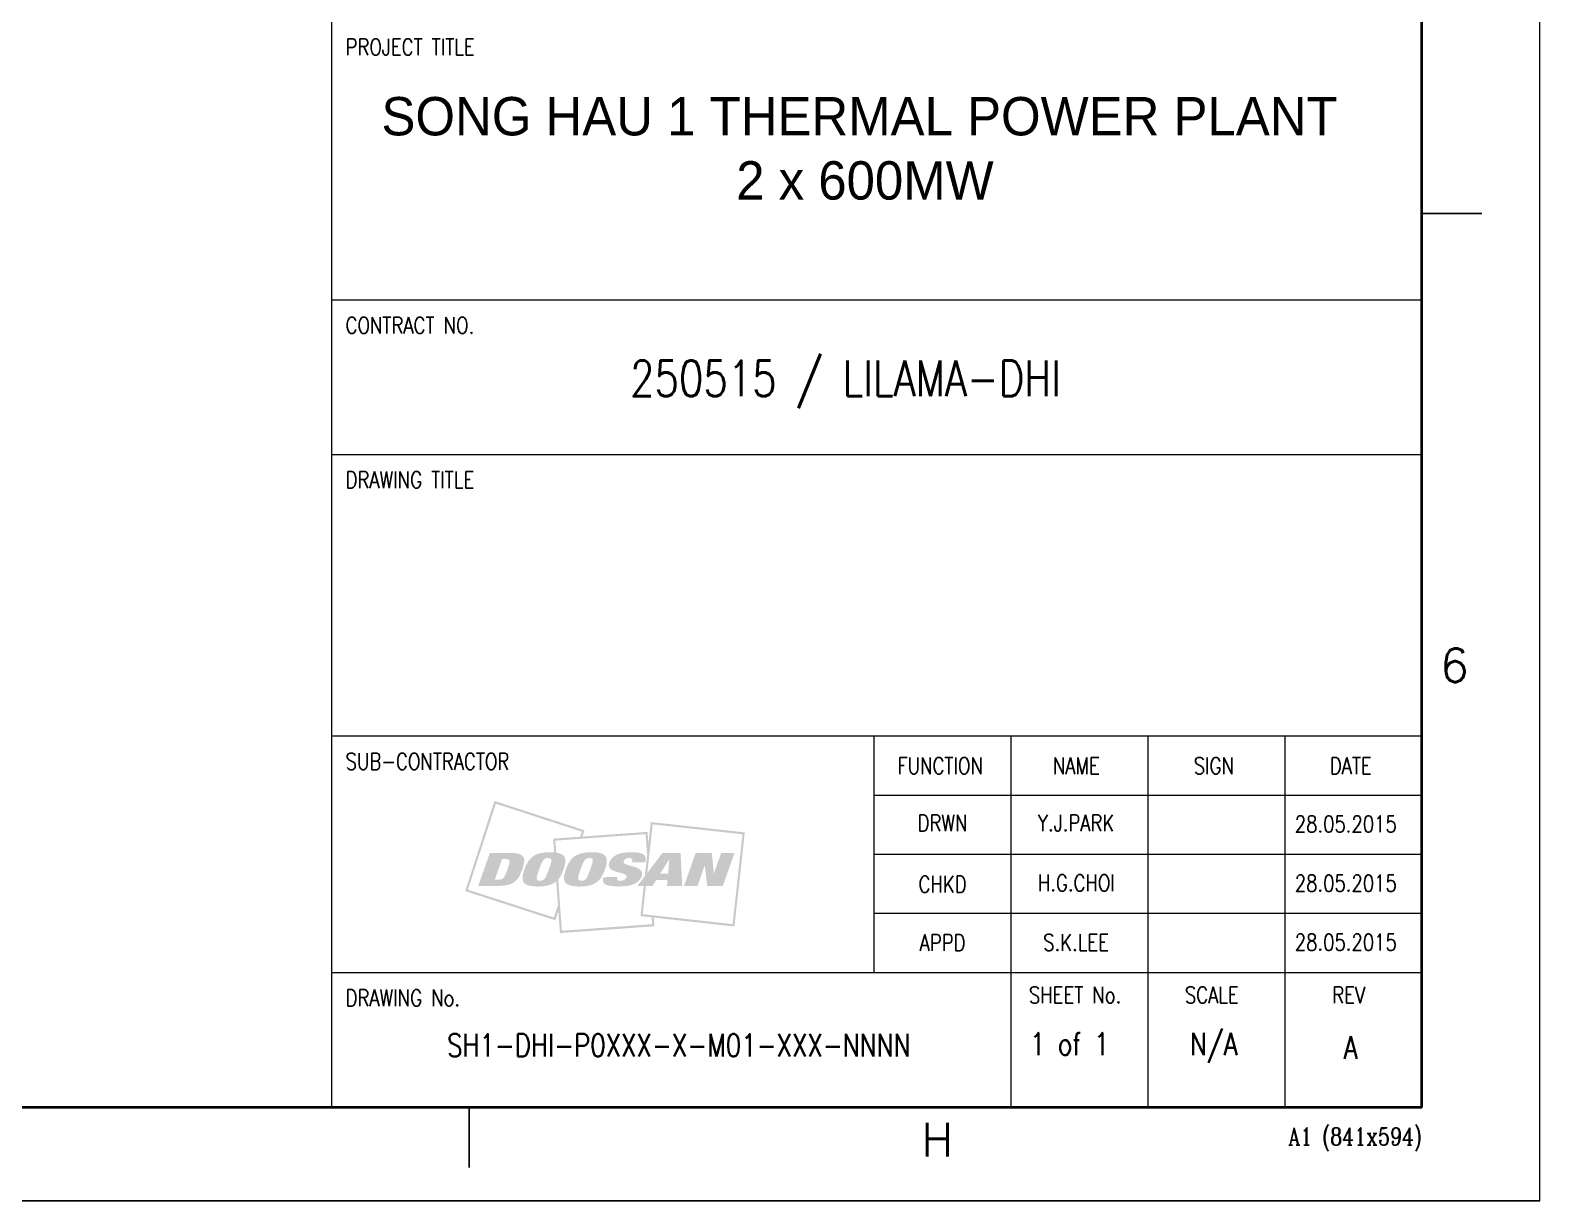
# Model space of a CAD drawing. Header units: millimetres. Extents: x 0 to 841, y 0 to 594.
# Drawn here: x 679.6 to 841, y 0 to 125.1 of the extents above; entities that cross this region are included whole.
import ezdxf
from ezdxf.enums import TextEntityAlignment as Align

# ---------------------------------------------------------------- set-up
doc = ezdxf.new("R2010")
doc.units = ezdxf.units.MM
for name, color, linetype in [('_TITLE BLOCK', 7, 'Continuous'), ('BORDER', 7, 'Continuous'), ('FRAME2', 8, 'Continuous'), ('타이틀', 7, 'Continuous')]:
    doc.layers.add(name, color=color, linetype=linetype)
doc.layers.add('PROJECT-TEXT', color=7, linetype='Continuous', lineweight=50)
doc.styles.add('arial', font='arial.ttf')
doc.styles.add('CG', font='romans.shx')
doc.styles.add('ROMANC', font='romanc', dxfattribs={"bigfont": 'whgdtxt'})
doc.styles.add('ROMANS', font='ROMANS.shx', dxfattribs={"width": 0.8})

# ---------------------------------------------------------------- blocks, each defined once
blk = doc.blocks.new('[SH1] A1 FORMAT')
at = {"layer": 'BORDER'}
for points in [[(1724.77, 31.6), (1724.34, 30.27), (1715.15, 33.25), (1718.14, 42.44), (1727.32, 39.45), (1727.15, 38.91), (1727.39, 38.93), (1727.61, 39.6), (1717.99, 42.73), (1714.86, 33.1), (1724.49, 29.98), (1724.82, 30.99)], [(1734.3, 36.91), (1734.44, 38.17), (1734.35, 39.43), (1724.26, 38.7), (1724.99, 28.61), (1735.08, 29.34), (1735.02, 30.27), (1734.78, 30.29), (1734.84, 29.56), (1725.2, 28.86), (1724.5, 38.49), (1734.14, 39.19)]]:
    blk.add_hatch(color=256, dxfattribs=at).paths.add_polyline_path(points)
h = blk.add_hatch(color=256, dxfattribs=at)
h.paths.add_polyline_path([(1733.59, 30.43), (1743.64, 29.31), (1744.75, 39.37), (1734.7, 40.48)])
h.paths.add_polyline_path([(1734.9, 40.23), (1744.5, 39.17), (1743.44, 29.57), (1733.84, 30.63)], flags=16)
h = blk.add_hatch(color=256, dxfattribs=at)
h.paths.add_polyline_path([(1717.5, 37.18), (1719.72, 37.18), (1720.3, 37.15), (1720.52, 37.1), (1720.71, 37.04), (1720.86, 36.96), (1720.92, 36.92), (1720.98, 36.87), (1721.03, 36.82), (1721.07, 36.76), (1721.1, 36.71), (1721.13, 36.65), (1721.15, 36.59), (1721.16, 36.52), (1721.18, 36.38), (1721.17, 36.24), (1721.15, 36.08), (1720.96, 35.42), (1720.68, 34.75), (1720.5, 34.45), (1720.38, 34.32), (1720.26, 34.19), (1720.11, 34.07), (1719.95, 33.97), (1719.77, 33.88), (1719.56, 33.8), (1719.08, 33.69), (1718.47, 33.65), (1716.25, 33.65)])
h.paths.add_polyline_path([(1718.02, 34.32), (1718.32, 34.32), (1718.52, 34.33), (1718.61, 34.34), (1718.69, 34.35), (1718.76, 34.38), (1718.83, 34.41), (1718.89, 34.46), (1718.95, 34.51), (1719, 34.57), (1719.05, 34.65), (1719.16, 34.84), (1719.38, 35.42), (1719.56, 35.99), (1719.6, 36.19), (1719.6, 36.26), (1719.6, 36.3), (1719.59, 36.33), (1719.58, 36.36), (1719.57, 36.38), (1719.56, 36.4), (1719.54, 36.42), (1719.52, 36.44), (1719.5, 36.46), (1719.47, 36.47), (1719.44, 36.48), (1719.38, 36.5), (1719.3, 36.51), (1719.1, 36.52), (1718.8, 36.52)], flags=16)
h.paths.add_polyline_path([(1723.93, 37.25), (1724.46, 37.23), (1724.89, 37.15), (1725.06, 37.09), (1725.2, 37.02), (1725.27, 36.98), (1725.32, 36.93), (1725.38, 36.88), (1725.42, 36.83), (1725.46, 36.77), (1725.49, 36.71), (1725.52, 36.65), (1725.54, 36.58), (1725.57, 36.43), (1725.57, 36.26), (1725.56, 36.08), (1725.52, 35.88), (1725.38, 35.42), (1725.19, 34.96), (1724.98, 34.57), (1724.85, 34.41), (1724.72, 34.26), (1724.58, 34.12), (1724.42, 34.01), (1724.25, 33.9), (1724.07, 33.82), (1723.66, 33.69), (1723.18, 33.61), (1722.63, 33.58), (1722.1, 33.61), (1721.68, 33.69), (1721.51, 33.74), (1721.36, 33.82), (1721.3, 33.86), (1721.24, 33.9), (1721.19, 33.95), (1721.14, 34.01), (1721.1, 34.06), (1721.07, 34.12), (1721.04, 34.19), (1721.02, 34.26), (1721, 34.41), (1720.99, 34.57), (1721.01, 34.76), (1721.05, 34.96), (1721.18, 35.42), (1721.37, 35.88), (1721.59, 36.26), (1721.71, 36.43), (1721.84, 36.58), (1721.99, 36.71), (1722.15, 36.83), (1722.31, 36.93), (1722.5, 37.02), (1722.91, 37.15), (1723.38, 37.23)])
h.paths.add_polyline_path([(1722.85, 34.21), (1722.94, 34.21), (1723.02, 34.22), (1723.09, 34.24), (1723.15, 34.26), (1723.21, 34.3), (1723.27, 34.34), (1723.32, 34.39), (1723.38, 34.45), (1723.48, 34.62), (1723.58, 34.83), (1723.8, 35.42), (1724, 36.01), (1724.05, 36.22), (1724.06, 36.31), (1724.06, 36.38), (1724.05, 36.45), (1724.05, 36.47), (1724.04, 36.5), (1724.02, 36.52), (1724.01, 36.54), (1723.99, 36.56), (1723.97, 36.57), (1723.95, 36.59), (1723.92, 36.6), (1723.86, 36.62), (1723.79, 36.63), (1723.71, 36.63), (1723.63, 36.63), (1723.55, 36.62), (1723.48, 36.6), (1723.41, 36.57), (1723.35, 36.54), (1723.29, 36.5), (1723.24, 36.44), (1723.19, 36.38), (1723.09, 36.22), (1722.99, 36.01), (1722.76, 35.42), (1722.57, 34.83), (1722.52, 34.62), (1722.51, 34.53), (1722.5, 34.45), (1722.51, 34.39), (1722.52, 34.36), (1722.53, 34.34), (1722.54, 34.32), (1722.56, 34.3), (1722.57, 34.28), (1722.59, 34.26), (1722.62, 34.25), (1722.64, 34.24), (1722.7, 34.22), (1722.77, 34.21)], flags=16)
h.paths.add_polyline_path([(1728.36, 37.25), (1728.89, 37.23), (1729.31, 37.15), (1729.49, 37.09), (1729.63, 37.02), (1729.7, 36.98), (1729.75, 36.93), (1729.8, 36.88), (1729.85, 36.83), (1729.89, 36.77), (1729.92, 36.71), (1729.95, 36.65), (1729.97, 36.58), (1730, 36.43), (1730, 36.26), (1729.99, 36.08), (1729.95, 35.88), (1729.81, 35.42), (1729.62, 34.96), (1729.41, 34.57), (1729.28, 34.41), (1729.15, 34.26), (1729.01, 34.12), (1728.85, 34.01), (1728.68, 33.9), (1728.5, 33.82), (1728.09, 33.69), (1727.61, 33.61), (1727.06, 33.58), (1726.53, 33.61), (1726.11, 33.69), (1725.94, 33.74), (1725.79, 33.82), (1725.73, 33.86), (1725.67, 33.9), (1725.62, 33.95), (1725.57, 34.01), (1725.54, 34.06), (1725.5, 34.12), (1725.47, 34.19), (1725.45, 34.26), (1725.43, 34.41), (1725.42, 34.57), (1725.44, 34.76), (1725.48, 34.96), (1725.61, 35.42), (1725.8, 35.88), (1726.02, 36.26), (1726.14, 36.43), (1726.27, 36.58), (1726.42, 36.71), (1726.57, 36.83), (1726.74, 36.93), (1726.93, 37.02), (1727.34, 37.15), (1727.81, 37.23)])
h.paths.add_polyline_path([(1727.28, 34.21), (1727.37, 34.21), (1727.45, 34.22), (1727.52, 34.24), (1727.58, 34.26), (1727.64, 34.29), (1727.7, 34.34), (1727.76, 34.39), (1727.81, 34.45), (1727.91, 34.61), (1728.01, 34.83), (1728.23, 35.42), (1728.43, 36.01), (1728.47, 36.22), (1728.49, 36.31), (1728.49, 36.38), (1728.48, 36.45), (1728.47, 36.47), (1728.46, 36.5), (1728.45, 36.52), (1728.44, 36.54), (1728.42, 36.56), (1728.4, 36.57), (1728.38, 36.59), (1728.35, 36.6), (1728.29, 36.62), (1728.22, 36.63), (1728.14, 36.63), (1728.06, 36.63), (1727.98, 36.62), (1727.91, 36.6), (1727.84, 36.57), (1727.78, 36.54), (1727.72, 36.5), (1727.67, 36.45), (1727.62, 36.38), (1727.52, 36.22), (1727.42, 36.01), (1727.19, 35.42), (1727, 34.83), (1726.95, 34.62), (1726.94, 34.53), (1726.94, 34.45), (1726.94, 34.39), (1726.95, 34.36), (1726.96, 34.34), (1726.97, 34.32), (1726.99, 34.3), (1727, 34.28), (1727.02, 34.26), (1727.05, 34.25), (1727.07, 34.24), (1727.13, 34.22), (1727.2, 34.21)], flags=16)
h.paths.add_polyline_path([(1735.95, 37.18), (1737.88, 37.18), (1738.06, 33.65), (1736.43, 33.65), (1736.49, 34.27), (1735.27, 34.27), (1734.9, 33.65), (1733.27, 33.65)])
h.paths.add_polyline_path([(1736.67, 36.46), (1736.65, 36.46), (1735.7, 34.96), (1736.56, 34.96)], flags=16)
h = blk.add_hatch(color=256, dxfattribs=at)
edge = h.paths.add_edge_path()
edge.add_line((1732.66, 36.16), (1732.69, 36.25))
edge.add_arc((1732.46, 36.37), 0.267, 332.7418, 464.2135)
edge.add_arc((1732.32, 36.05), 0.588, 83.2715, 152.4647)
edge.add_line((1731.8, 36.32), (1731.79, 36.29))
edge.add_line((1731.79, 36.29), (1731.79, 36.26))
edge.add_line((1731.79, 36.26), (1731.78, 36.23))
edge.add_line((1731.78, 36.23), (1731.79, 36.2))
edge.add_line((1731.79, 36.2), (1731.79, 36.17))
edge.add_line((1731.79, 36.17), (1731.8, 36.15))
edge.add_line((1731.8, 36.15), (1731.82, 36.12))
edge.add_line((1731.82, 36.12), (1731.83, 36.1))
edge.add_line((1731.83, 36.1), (1731.85, 36.08))
edge.add_line((1731.85, 36.08), (1731.87, 36.06))
edge.add_line((1731.87, 36.06), (1731.93, 36.02))
edge.add_line((1731.93, 36.02), (1732.06, 35.95))
edge.add_line((1732.06, 35.95), (1732.84, 35.72))
edge.add_line((1732.84, 35.72), (1733.25, 35.58))
edge.add_line((1733.25, 35.58), (1733.43, 35.49))
edge.add_line((1733.43, 35.49), (1733.51, 35.43))
edge.add_line((1733.51, 35.43), (1733.58, 35.38))
edge.add_line((1733.58, 35.38), (1733.64, 35.31))
edge.add_line((1733.64, 35.31), (1733.69, 35.24))
edge.add_line((1733.69, 35.24), (1733.73, 35.17))
edge.add_line((1733.73, 35.17), (1733.76, 35.08))
edge.add_line((1733.76, 35.08), (1733.77, 34.99))
edge.add_line((1733.77, 34.99), (1733.77, 34.9))
edge.add_line((1733.77, 34.9), (1733.76, 34.79))
edge.add_line((1733.76, 34.79), (1733.72, 34.67))
edge.add_line((1733.72, 34.67), (1733.67, 34.54))
edge.add_line((1733.67, 34.54), (1733.59, 34.41))
edge.add_line((1733.59, 34.41), (1733.51, 34.29))
edge.add_line((1733.51, 34.29), (1733.41, 34.19))
edge.add_line((1733.41, 34.19), (1733.3, 34.09))
edge.add_line((1733.3, 34.09), (1733.18, 34))
edge.add_line((1733.18, 34), (1732.89, 33.85))
edge.add_line((1732.89, 33.85), (1732.56, 33.73))
edge.add_line((1732.56, 33.73), (1732.17, 33.65))
edge.add_line((1732.17, 33.65), (1731.25, 33.58))
edge.add_line((1731.25, 33.58), (1730.43, 33.64))
edge.add_line((1730.43, 33.64), (1730.12, 33.7))
edge.add_line((1730.12, 33.7), (1729.99, 33.75))
edge.add_line((1729.99, 33.75), (1729.87, 33.8))
edge.add_line((1729.87, 33.8), (1729.78, 33.87))
edge.add_line((1729.78, 33.87), (1729.74, 33.9))
edge.add_line((1729.74, 33.9), (1729.7, 33.94))
edge.add_line((1729.7, 33.94), (1729.67, 33.98))
edge.add_line((1729.67, 33.98), (1729.64, 34.02))
edge.add_line((1729.64, 34.02), (1729.62, 34.07))
edge.add_line((1729.62, 34.07), (1729.6, 34.11))
edge.add_line((1729.6, 34.11), (1729.59, 34.16))
edge.add_line((1729.59, 34.16), (1729.58, 34.21))
edge.add_line((1729.58, 34.21), (1729.58, 34.27))
edge.add_line((1729.58, 34.27), (1729.58, 34.32))
edge.add_line((1729.58, 34.32), (1729.59, 34.45))
edge.add_line((1729.59, 34.45), (1729.63, 34.58))
edge.add_line((1729.63, 34.58), (1731.13, 34.62))
edge.add_arc((1731.38, 34.48), 0.29, 151.4722, 290.2565)
edge.add_arc((1731.54, 34.83), 0.627, 264.6522, 333.345)
edge.add_line((1732.1, 34.55), (1732.11, 34.58))
edge.add_line((1732.11, 34.58), (1732.11, 34.61))
edge.add_line((1732.11, 34.61), (1732.12, 34.64))
edge.add_line((1732.12, 34.64), (1732.11, 34.67))
edge.add_line((1732.11, 34.67), (1732.11, 34.69))
edge.add_line((1732.11, 34.69), (1732.1, 34.72))
edge.add_line((1732.1, 34.72), (1732.09, 34.74))
edge.add_line((1732.09, 34.74), (1732.07, 34.77))
edge.add_line((1732.07, 34.77), (1732.05, 34.79))
edge.add_line((1732.05, 34.79), (1732.03, 34.81))
edge.add_line((1732.03, 34.81), (1731.98, 34.85))
edge.add_line((1731.98, 34.85), (1731.92, 34.88))
edge.add_line((1731.92, 34.88), (1731.85, 34.92))
edge.add_line((1731.85, 34.92), (1731.11, 35.14))
edge.add_line((1731.11, 35.14), (1730.71, 35.28))
edge.add_line((1730.71, 35.28), (1730.54, 35.36))
edge.add_line((1730.54, 35.36), (1730.46, 35.42))
edge.add_line((1730.46, 35.42), (1730.39, 35.47))
edge.add_line((1730.39, 35.47), (1730.33, 35.53))
edge.add_line((1730.33, 35.53), (1730.29, 35.6))
edge.add_line((1730.29, 35.6), (1730.25, 35.67))
edge.add_line((1730.25, 35.67), (1730.22, 35.75))
edge.add_line((1730.22, 35.75), (1730.21, 35.84))
edge.add_line((1730.21, 35.84), (1730.21, 35.93))
edge.add_line((1730.21, 35.93), (1730.23, 36.04))
edge.add_line((1730.23, 36.04), (1730.26, 36.15))
edge.add_line((1730.26, 36.15), (1730.31, 36.28))
edge.add_line((1730.31, 36.28), (1730.38, 36.4))
edge.add_line((1730.38, 36.4), (1730.46, 36.52))
edge.add_line((1730.46, 36.52), (1730.55, 36.62))
edge.add_line((1730.55, 36.62), (1730.65, 36.72))
edge.add_line((1730.65, 36.72), (1730.76, 36.81))
edge.add_line((1730.76, 36.81), (1731.03, 36.97))
edge.add_line((1731.03, 36.97), (1731.34, 37.09))
edge.add_line((1731.34, 37.09), (1731.7, 37.18))
edge.add_line((1731.7, 37.18), (1732.12, 37.23))
edge.add_line((1732.12, 37.23), (1732.58, 37.25))
edge.add_line((1732.58, 37.25), (1733.04, 37.24))
edge.add_line((1733.04, 37.24), (1733.42, 37.19))
edge.add_line((1733.42, 37.19), (1733.72, 37.11))
edge.add_line((1733.72, 37.11), (1733.84, 37.05))
edge.add_line((1733.84, 37.05), (1733.94, 36.99))
edge.add_line((1733.94, 36.99), (1734.02, 36.92))
edge.add_line((1734.02, 36.92), (1734.05, 36.88))
edge.add_line((1734.05, 36.88), (1734.08, 36.84))
edge.add_line((1734.08, 36.84), (1734.11, 36.8))
edge.add_line((1734.11, 36.8), (1734.13, 36.75))
edge.add_line((1734.13, 36.75), (1734.15, 36.7))
edge.add_line((1734.15, 36.7), (1734.16, 36.65))
edge.add_line((1734.16, 36.65), (1734.17, 36.55))
edge.add_line((1734.17, 36.55), (1734.16, 36.43))
edge.add_line((1734.16, 36.43), (1734.14, 36.3))
edge.add_line((1734.14, 36.3), (1734.1, 36.16))
edge.add_line((1734.1, 36.16), (1732.66, 36.16))
h.paths.add_polyline_path([(1739.5, 37.18), (1741.22, 37.18), (1741.43, 35.01), (1741.45, 35.01), (1742.22, 37.18), (1743.65, 37.18), (1742.4, 33.65), (1740.72, 33.65), (1740.47, 35.83), (1740.46, 35.83), (1739.69, 33.65), (1738.25, 33.65)])
blk.add_line((1700.56, 9.99), (1817.11, 9.99))
at = {"layer": '_TITLE BLOCK', "linetype": 'Continuous', "lineweight": 0}
for p, q in [((1829.72, 0), (1829.72, 594)), ((988.72, 0), (1829.72, 0)), ((1829.72, 0), (989.93, 0))]:
    blk.add_line(p, q, dxfattribs=at)
at = {"layer": '_TITLE BLOCK', "lineweight": 40}
for p, q in [((1817.11, 9.99), (1817.11, 583.16)), ((1002.54, 9.99), (1817.11, 9.99))]:
    blk.add_line(p, q, dxfattribs=at)
at = {"layer": '_TITLE BLOCK', "lineweight": 0}
for p, q in [((1700.56, 262.3), (1700.56, 9.99)), ((1700.56, 96.28), (1817.11, 96.28)), ((1700.56, 79.77), (1817.11, 79.77)), ((1700.56, 49.68), (1817.11, 49.68)), ((1758.54, 49.68), (1758.54, 24.41)), ((1773.19, 49.68), (1773.19, 9.99)), ((1787.83, 49.68), (1787.83, 9.99)), ((1802.47, 49.68), (1802.47, 9.99)), ((1758.54, 43.36), (1817.11, 43.36)), ((1758.54, 37.04), (1817.11, 37.04)), ((1758.54, 30.73), (1817.11, 30.73)), ((1700.56, 24.41), (1817.11, 24.41))]:
    blk.add_line(p, q, dxfattribs=at)
at = {"layer": 'FRAME2'}
blk.add_point((1817.11, 9.99), dxfattribs=at)
at = {"layer": '타이틀', "color": 7}
for p, q in [((1817.11, 105.51), (1823.52, 105.51)), ((1715.28, 3.57), (1715.28, 9.99))]:
    blk.add_line(p, q, dxfattribs=at)
at = {"layer": '_TITLE BLOCK', "lineweight": 0, "style": 'ROMANS', "width": 0.8}
for s, p in [('PROJECT TITLE', (1702.08, 122.42)), ('CONTRACT NO.', (1702.08, 92.68)), ('DRAWING TITLE', (1702.08, 76.17)), ('SUB-CONTRACTOR', (1702.08, 46.07)), ('DRAWING No.', (1702.08, 20.8))]:
    blk.add_text(s, height=1.7659, dxfattribs=at).set_placement(p)
for s, height, p in [('250515 / LILAMA-DHI', 3.8048, (1732.49, 87.89)), ('SHEET No.', 1.766, (1775.11, 22)), ('SCALE', 1.766, (1791.79, 22)), ('REV', 1.766, (1807.55, 22))]:
    blk.add_text(s, height=height, dxfattribs=at).set_placement(p, align=Align.MIDDLE_LEFT)
for s, p in [('FUNCTION', (1765.63, 46.49)), ('NAME', (1780.18, 46.49)), ('SIGN', (1794.88, 46.49)), ('DATE', (1809.52, 46.49)), ('DRWN', (1765.89, 40.38)), ('CHKD', (1765.89, 33.83)), ('APPD', (1765.89, 27.58))]:
    blk.add_text(s, height=1.766, dxfattribs=at).set_placement(p, align=Align.MIDDLE_CENTER)
at = {"layer": '_TITLE BLOCK', "lineweight": 0, "style": 'ROMANC', "width": 0.8}
blk.add_text('A1 (841x594)', height=1.8646, dxfattribs=at).set_placement((1810, 5.94), align=Align.CENTER)
at = {"layer": 'PROJECT-TEXT', "color": 7, "style": 'arial', "width": 0.95}
for s, p in [('SONG HAU 1 THERMAL POWER PLANT', (1705.91, 113.86)), ('2 x 600MW', (1743.83, 107))]:
    blk.add_text(s, height=4.101, dxfattribs=at).set_placement(p)
at = {"layer": '타이틀', "color": 7, "style": 'CG'}
for s, p in [('6', (1819.06, 55.43, -0.01)), ('H', (1763.62, 4.73, 0))]:
    blk.add_text(s, height=3.6, dxfattribs=at).set_placement(p)

msp = doc.modelspace()

# ---------------------------------------------------------------- block references
msp.add_blockref('[SH1] A1 FORMAT', (-988.72, 0))

# ---------------------------------------------------------------- texts
at = {"layer": '_TITLE BLOCK', "lineweight": 0, "style": 'ROMANS', "width": 0.8}
for s, height, p in [('Y.J.PARK', 1.766, (787.35, 39.5)), ('28.05.2015', 1.766, (814.81, 39.38)), ('H.G.CHOI', 1.766, (787.35, 33.09)), ('28.05.2015', 1.766, (814.81, 33.06)), ('S.K.LEE', 1.766, (787.92, 26.73)), ('28.05.2015', 1.766, (814.81, 26.75)), ('1 of 1', 2.4, (786.51, 15.56)), ('N/A', 2.4, (803.61, 15.56)), ('A', 2.4, (820.06, 15.19))]:
    msp.add_text(s, height=height, dxfattribs=at).set_placement(p)
msp.add_text('SH1-DHI-P0XXX-X-M01-XXX-NNNN', height=2.4, dxfattribs=at).set_placement((748.98, 15.43), align=Align.CENTER)

doc.saveas('drawing.dxf')
